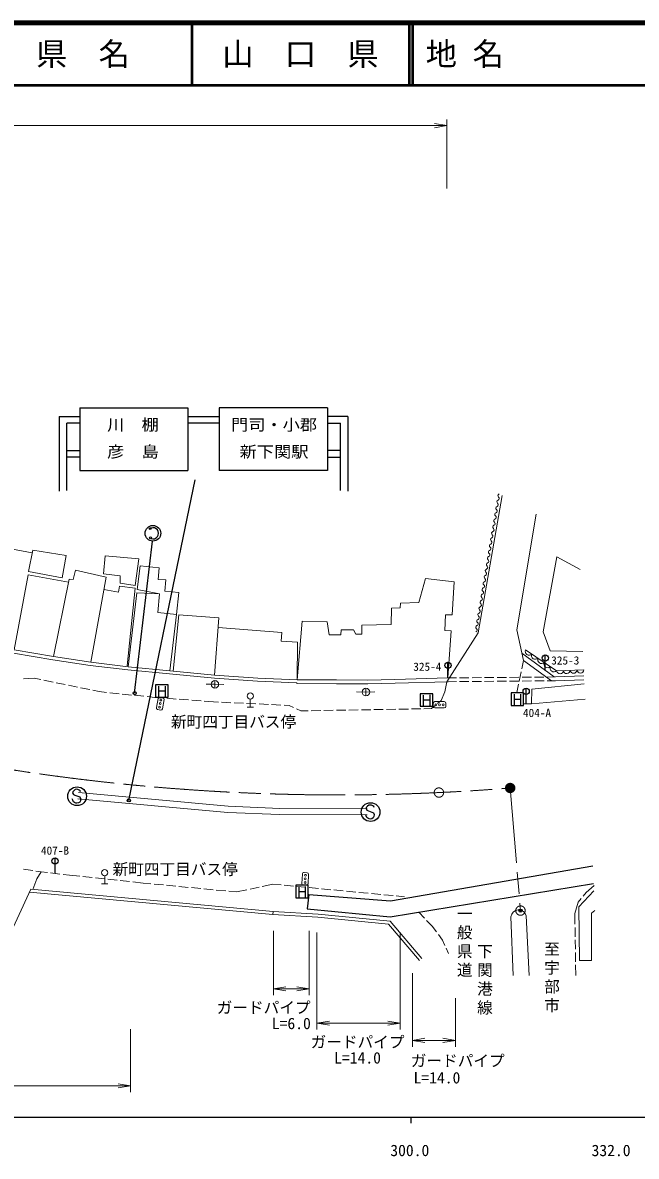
# Model space of a CAD drawing. Units: millimetres at full size, sheet at 1:1000; details may follow other scales. Extents: x 40000 to 680000, y 20000 to 380000.
# Drawn here: x 306000 to 404031, y 198715 to 380000 of the extents above; entities that cross this region are included whole.
import ezdxf
from ezdxf.enums import TextEntityAlignment as Align

# ---------------------------------------------------------------- set-up
doc = ezdxf.new("R2010")
doc.units = ezdxf.units.MM
doc.header["$LTSCALE"] = 1000
doc.header["$PDMODE"] = 32
doc.header["$PDSIZE"] = 500
doc.linetypes.add('CHAIN', pattern=[18.5, 12, -1.5, 3.5, -1.5])
for name, color, linetype, lineweight in [('M-BMK', 2, 'CHAIN', 13), ('M-STR-HTXT', 7, 'Continuous', 13), ('M-STR-STRC', 7, 'Continuous', 25), ('M-STR-STRD', 7, 'Continuous', 25), ('M-TTL', 2, 'Continuous', 140), ('M-TTL-BAND', 7, 'Continuous', 25), ('M-TTL-LINE', 7, 'Continuous', 50), ('M-WORK', 1, 'Continuous', 13)]:
    doc.layers.add(name, color=color, linetype=linetype, lineweight=lineweight)
for name, color, linetype in [('M-BMK-HTXT', 7, 'Continuous'), ('M-OTRS', 6, 'Continuous'), ('M-TTL-TXT', 7, 'Continuous')]:
    doc.layers.add(name, color=color, linetype=linetype)
doc.styles.add('ＭＳ ゴシック', font='')
doc.styles.get('ＭＳ ゴシック').set_extended_font_data('MS Gothic')

# ---------------------------------------------------------------- blocks, each defined once
blk = doc.blocks.new('open_arrow')
at = {"color": 0, "linetype": 'Continuous', "lineweight": -2}
blk.add_lwpolyline([(7.5, 1.25), (0, 0), (7.5, -1.25)], dxfattribs=at)

msp = doc.modelspace()

# ---------------------------------------------------------------- linework, layer by layer
at = {"layer": 'M-BMK'}
msp.add_line((383882, 257615), (385526, 238015), dxfattribs=at)
for centre, radius in [((372492, 256885), 750), ((383882, 257615), 750), ((383882, 257615), 650), ((383882, 257615), 550), ((383882, 257615), 450), ((383882, 257615), 350), ((383882, 257615), 250), ((383882, 257615), 150), ((383882, 257615), 50), ((385526, 238015), 750)]:
    msp.add_circle(centre, radius, dxfattribs=at)
msp.add_arc((356440, 596506), 340000, 258.80993, 274.62951, dxfattribs=at)
at = {"layer": 'M-OTRS'}
msp.add_point((385526, 238015), dxfattribs=at)
at = {"layer": 'M-STR-HTXT'}
for p, q in [((373768, 353500), (373768, 364536)), ((167214, 363536), (373768, 363536)), ((346044, 234755), (346044, 224500)), ((351786, 234755), (351786, 224500)), ((353000, 234500), (353000, 219000)), ((366326, 234500), (366326, 219000)), ((368270, 228000), (368270, 216250)), ((346044, 225500), (351786, 225500)), ((375122, 224000), (375122, 216250)), ((353000, 220000), (366326, 220000)), ((323244, 219065), (323244, 209000)), ((368270, 217250), (375122, 217250)), ((75043, 210000), (323244, 210000))]:
    msp.add_line(p, q, dxfattribs=at)
at = {"layer": 'M-STR-STRC'}
for p, q in [((315111, 318402), (315111, 308402)), ((315111, 318402), (332407, 318402)), ((332407, 318402), (332407, 308402)), ((354705, 318402), (337410, 318402)), ((337410, 318402), (337410, 308402)), ((354705, 318402), (354705, 308402)), ((311847, 317048), (313070, 317048)), ((311847, 317048), (311847, 310520)), ((313070, 317048), (315111, 317048)), ((313070, 305204), (313070, 315960)), ((315111, 315960), (313070, 315960)), ((332407, 317048), (337410, 317048)), ((337410, 315960), (332407, 315960)), ((356747, 317048), (354705, 317048)), ((354705, 315960), (356747, 315960)), ((357969, 317048), (356747, 317048)), ((356747, 305204), (356747, 315960)), ((357969, 317048), (357969, 310520)), ((311847, 310520), (311847, 305080)), ((313070, 311608), (315111, 311608)), ((315111, 310520), (313070, 310520)), ((356747, 311608), (354705, 311608)), ((354705, 310520), (356747, 310520)), ((357969, 310520), (357969, 305080)), ((315111, 308402), (332407, 308402)), ((354705, 308402), (337410, 308402)), ((322960, 255638), (333531, 306904)), ((323879, 272772), (326753, 297093)), ((373940, 275214), (373940, 277714)), ((389487, 276421), (389487, 278921)), ((329234, 274130), (327234, 274130)), ((327234, 274130), (327234, 272130)), ((327774, 272215), (327774, 273914)), ((328766, 273925), (328766, 272220)), ((329234, 272130), (329234, 274130)), ((327234, 272130), (329234, 272130)), ((327774, 273130), (328766, 273130)), ((371513, 272698), (369513, 272698)), ((369513, 272698), (369513, 270698)), ((370053, 270783), (370053, 272482)), ((371044, 272493), (371044, 270788)), ((371513, 270698), (371513, 272698)), ((386023, 272813), (384023, 272813)), ((384023, 272813), (384023, 270813)), ((384563, 270898), (384563, 272598)), ((385555, 272609), (385555, 270904)), ((386023, 270813), (386023, 272813)), ((386437, 271060), (386437, 273560)), ((369513, 270698), (371513, 270698)), ((370053, 271698), (371044, 271698)), ((384023, 270813), (386023, 270813)), ((384563, 271813), (385555, 271813)), ((313987, 255691), (313929, 255856)), ((314006, 257024), (313982, 256854)), ((313982, 256854), (314111, 256580)), ((314114, 255425), (313987, 255691)), ((314199, 257232), (314006, 257024)), ((314111, 256580), (314338, 256470)), ((314395, 257372), (314199, 257232)), ((314338, 256470), (315136, 256189)), ((314644, 257422), (314395, 257372)), ((314818, 257398), (314644, 257422)), ((315034, 257290), (314818, 257398)), ((315199, 257178), (315034, 257290)), ((315136, 256189), (315257, 255930)), ((315251, 257011), (315199, 257178)), ((315257, 255930), (315213, 255589)), ((314269, 255315), (314114, 255425)), ((314488, 255203), (314269, 255315)), ((314668, 255177), (314488, 255203)), ((314920, 255221), (314668, 255177)), ((315107, 255365), (314920, 255221)), ((315213, 255589), (315107, 255365)), ((360891, 254497), (360867, 254326)), ((360867, 254326), (360996, 254053)), ((361083, 254705), (360891, 254497)), ((360996, 254053), (361222, 253943)), ((361280, 254844), (361083, 254705)), ((361222, 253943), (362021, 253661)), ((361529, 254895), (361280, 254844)), ((361702, 254870), (361529, 254895)), ((361919, 254762), (361702, 254870)), ((362084, 254650), (361919, 254762)), ((362135, 254483), (362084, 254650)), ((360872, 253164), (360813, 253329)), ((360998, 252898), (360872, 253164)), ((361153, 252787), (360998, 252898)), ((361372, 252675), (361153, 252787)), ((361553, 252650), (361372, 252675)), ((361804, 252693), (361553, 252650)), ((361991, 252838), (361804, 252693)), ((362097, 253061), (361991, 252838)), ((362021, 253661), (362141, 253402)), ((362141, 253402), (362097, 253061)), ((311166, 243947), (311166, 246447)), ((351622, 242060), (349622, 242060)), ((349622, 242060), (349622, 240060)), ((350162, 240145), (350162, 241845)), ((351153, 241856), (351153, 240151)), ((351622, 240060), (351622, 242060)), ((349622, 240060), (351622, 240060)), ((350162, 241060), (351153, 241060))]:
    msp.add_line(p, q, dxfattribs=at)
for centre, radius in [((326803, 298342), 1250), ((326380, 299089), 150), ((326415, 297608), 150), ((373940, 277214), 500), ((389487, 278421), 500), ((323879, 272772), 250), ((386437, 273060), 500), ((314693, 256295), 1500), ((322960, 255638), 250), ((361578, 253768), 1500), ((311166, 245947), 500)]:
    msp.add_circle(centre, radius, dxfattribs=at)
msp.add_arc((326803, 298342), 900, 251.00396, 110.12434, dxfattribs=at)
at = {"layer": 'M-STR-STRD'}
for p, q in [((364736, 239563), (397096, 245184)), ((364711, 236997), (397212, 242345)), ((351701, 240584), (351470, 238293)), ((351701, 240584), (364736, 239563)), ((351470, 238293), (364711, 236997))]:
    msp.add_line(p, q, dxfattribs=at)
at = {"layer": 'M-TTL'}
msp.add_line((680000, 380000), (40000, 380000), dxfattribs=at)
at = {"layer": 'M-TTL-BAND'}
for p, q in [((40000, 205000), (579000, 205000)), ((368000, 205000), (368000, 204000))]:
    msp.add_line(p, q, dxfattribs=at)
at = {"layer": 'M-TTL-LINE'}
for p, q in [((333000, 380000), (333000, 370000)), ((367750, 380000), (367750, 370000)), ((368250, 380000), (368250, 370000)), ((40000, 370000), (680000, 370000))]:
    msp.add_line(p, q, dxfattribs=at)
at = {"layer": 'M-WORK'}
for p, q in [((378758, 282444), (382575, 304370)), ((388057, 301384), (384924, 282933)), ((301466, 296333), (307524, 295209)), ((306953, 292241), (307606, 295635)), ((307606, 295635), (312957, 294786)), ((312957, 294786), (312326, 291197)), ((319150, 294746), (318889, 291860)), ((324530, 294253), (319150, 294746)), ((323964, 289975), (324530, 294253)), ((391324, 294603), (389130, 282563)), ((395044, 292580), (391324, 294603)), ((312326, 291197), (306953, 292241)), ((314090, 290937), (314424, 292447)), ((314424, 292447), (319336, 291314)), ((324282, 289334), (324794, 293117)), ((324794, 293117), (327782, 292827)), ((327782, 292827), (327622, 290970)), ((304638, 279688), (306894, 291719)), ((306894, 291719), (313315, 290547)), ((310899, 278622), (313414, 291033)), ((313414, 291033), (314090, 290937)), ((316866, 277716), (319336, 291314)), ((318889, 291860), (321557, 291556)), ((321557, 291556), (321571, 290352)), ((321571, 290352), (323964, 289975)), ((327622, 290970), (328855, 290883)), ((328855, 290883), (328695, 289100)), ((369262, 287282), (370349, 291132)), ((370349, 291132), (374917, 290567)), ((374917, 290567), (374613, 285303)), ((318977, 289340), (321327, 288934)), ((321327, 288934), (321472, 289905)), ((321472, 289905), (323995, 289557)), ((323995, 289557), (322672, 277177)), ((322860, 276997), (324244, 288848)), ((324244, 288848), (327840, 288645)), ((327840, 288645), (324282, 289334)), ((327840, 288645), (327608, 285658)), ((328695, 289100), (330957, 288853)), ((330957, 288853), (330570, 285346)), ((366325, 286412), (366347, 287195)), ((366347, 287195), (369262, 287282)), ((327608, 285658), (330570, 285346)), ((330570, 285346), (329494, 276357)), ((330059, 276303), (330925, 285288)), ((330925, 285288), (337342, 284809)), ((337342, 284809), (336660, 275665)), ((364846, 283758), (364933, 286390)), ((364933, 286390), (366325, 286412)), ((373525, 285303), (373416, 282801)), ((374613, 285303), (373525, 285303)), ((337230, 283299), (347392, 282482)), ((349843, 274935), (350631, 284313)), ((350631, 284313), (354633, 284172)), ((354633, 284172), (354960, 282105)), ((356852, 282083), (356874, 282932)), ((356874, 282932), (358853, 282932)), ((358853, 282932), (359201, 282192)), ((360202, 283628), (364846, 283758)), ((360202, 282192), (360202, 283628)), ((384924, 282933), (386034, 277990)), ((347392, 282482), (347294, 281090)), ((347294, 281090), (349926, 280916)), ((354960, 282105), (356852, 282083)), ((359201, 282192), (360202, 282192)), ((373416, 282801), (374439, 282758)), ((373768, 274609), (378758, 282444)), ((374439, 282758), (373940, 275214)), ((389130, 282563), (390272, 279529)), ((304549, 279195), (310819, 278128)), ((304638, 279688), (310899, 278622)), ((349926, 280916), (349843, 274935)), ((386342, 279716), (391302, 276356)), ((390272, 279529), (395493, 279464)), ((310819, 278128), (316799, 277221)), ((310899, 278622), (316866, 277716)), ((316866, 277716), (322860, 276997)), ((386034, 277990), (385750, 276671)), ((385769, 279169), (390906, 275372)), ((386034, 277990), (390471, 274768)), ((316799, 277221), (322806, 276500)), ((322806, 276500), (329446, 275860)), ((322860, 276997), (329494, 276357)), ((329446, 275860), (336619, 275166)), ((329494, 276357), (336660, 275665)), ((336660, 275665), (343560, 275185)), ((385644, 276182), (385328, 274716)), ((391302, 276356), (395641, 276519)), ((306125, 275094), (307854, 275181)), ((307854, 275181), (308887, 274967)), ((309377, 274865), (310846, 274560)), ((311335, 274458), (312804, 274153)), ((313293, 274051), (314762, 273746)), ((335288, 274203), (336704, 274194)), ((336619, 275166), (343533, 274686)), ((336704, 274794), (336704, 273594)), ((336704, 274194), (338118, 274167)), ((343533, 274686), (349823, 274435)), ((343560, 275185), (349843, 274935)), ((349823, 274435), (349819, 274335)), ((349819, 274335), (356153, 274295)), ((349843, 274935), (356157, 274895)), ((356153, 274295), (361118, 274255)), ((356157, 274895), (361112, 274855)), ((361112, 274855), (365468, 274975)), ((361118, 274255), (365485, 274375)), ((365468, 274975), (373940, 275214)), ((365485, 274375), (373951, 274614)), ((373430, 272983), (373768, 274609)), ((373940, 275214), (375282, 275227)), ((373951, 274614), (375294, 274627)), ((375782, 275231), (377282, 275245)), ((375794, 274632), (377294, 274645)), ((377782, 275250), (379282, 275264)), ((377794, 274650), (379294, 274664)), ((379782, 275269), (381281, 275283)), ((379794, 274669), (381294, 274683)), ((381781, 275287), (383281, 275301)), ((381794, 274687), (383294, 274701)), ((383781, 275306), (385281, 275320)), ((383794, 274706), (385294, 274720)), ((385223, 274227), (384939, 272908)), ((385781, 275324), (387281, 275338)), ((385794, 274725), (387294, 274739)), ((395704, 274260), (387357, 273443)), ((387781, 275343), (389281, 275357)), ((387794, 274743), (389293, 274757)), ((389781, 275362), (391123, 275374)), ((389793, 274762), (391136, 274774)), ((391123, 275374), (395639, 275534)), ((391136, 274774), (395660, 274934)), ((315252, 273645), (316720, 273340)), ((317210, 273238), (318244, 273023)), ((318244, 273023), (319407, 272902)), ((319904, 272850), (321396, 272694)), ((321893, 272642), (323385, 272486)), ((323883, 272434), (325374, 272278)), ((325872, 272226), (327035, 272104)), ((327035, 272104), (328510, 271992)), ((327626, 271941), (327353, 270466)), ((328410, 272050), (327918, 272141)), ((329008, 271954), (330504, 271840)), ((359331, 272998), (360841, 272962)), ((360841, 273562), (360841, 272362)), ((360841, 272962), (362256, 272974)), ((372870, 271585), (373430, 272983)), ((387357, 273443), (387286, 271080)), ((327553, 270175), (328044, 270083)), ((328336, 270284), (328610, 271758)), ((331003, 271802), (332498, 271688)), ((332997, 271650), (334492, 271535)), ((334991, 271497), (336466, 271385)), ((336466, 271385), (337276, 271348)), ((337775, 271324), (339273, 271255)), ((339773, 271232), (341271, 271163)), ((341771, 271140), (343269, 271071)), ((341856, 270525), (342856, 270525)), ((342356, 270525), (342356, 271818)), ((343769, 271048), (345267, 270978)), ((345766, 270955), (347265, 270886)), ((347764, 270863), (348574, 270826)), ((348574, 270826), (349268, 270494)), ((349719, 270278), (350412, 269946)), ((360112, 270113), (361612, 270139)), ((362112, 270148), (363612, 270174)), ((364112, 270182), (365611, 270208)), ((366111, 270217), (367611, 270242)), ((368111, 270251), (369611, 270277)), ((370111, 270285), (371312, 270306)), ((371312, 270306), (371898, 270787)), ((371599, 271171), (371599, 270671)), ((373349, 271421), (371849, 271421)), ((371849, 270421), (373349, 270421)), ((372284, 271104), (372870, 271585)), ((373599, 270671), (373599, 271171)), ((387286, 271080), (386018, 271049)), ((387286, 271080), (395846, 271826)), ((350412, 269946), (351613, 269967)), ((352113, 269976), (353613, 270001)), ((354113, 270010), (355613, 270036)), ((356113, 270044), (357613, 270070)), ((358113, 270079), (359612, 270105)), ((314833, 255888), (338786, 253722)), ((314923, 256884), (338853, 254720)), ((338853, 254720), (347065, 254360)), ((347065, 254360), (361031, 254300)), ((338786, 253722), (347041, 253360)), ((347041, 253360), (361027, 253300)), ((306120, 244635), (307603, 244415)), ((308267, 243084), (307620, 241406)), ((308098, 244342), (308948, 244215)), ((308948, 244215), (308267, 243084)), ((308948, 244215), (309972, 244092)), ((310468, 244032), (311957, 243852)), ((312454, 243792), (313477, 243668)), ((313477, 243668), (315133, 243491)), ((315630, 243438), (317121, 243279)), ((317619, 243226), (319110, 243066)), ((319109, 242275), (319109, 243568)), ((319607, 243013), (321099, 242854)), ((350687, 243860), (350601, 242363)), ((351451, 244067), (350951, 244095)), ((351599, 242305), (351686, 243803)), ((307294, 241436), (302937, 231938)), ((346021, 237869), (307294, 241436)), ((318609, 242275), (319609, 242275)), ((321596, 242801), (323087, 242642)), ((323585, 242589), (325240, 242412)), ((325240, 242412), (326482, 242294)), ((326979, 242246), (328473, 242104)), ((328970, 242057), (330464, 241915)), ((330961, 241868), (332455, 241726)), ((332952, 241678), (334446, 241536)), ((334943, 241489), (336437, 241347)), ((336934, 241300), (338428, 241158)), ((338926, 241110), (340167, 240992)), ((340167, 240992), (341833, 241353)), ((342322, 241459), (343788, 241777)), ((344277, 241882), (345942, 242243)), ((345942, 242243), (347270, 242116)), ((347768, 242068), (349261, 241925)), ((349758, 241877), (351252, 241734)), ((350836, 242099), (351335, 242070)), ((351749, 241687), (353242, 241544)), ((353740, 241496), (355233, 241353)), ((355731, 241305), (357224, 241162)), ((357722, 241114), (359215, 240971)), ((397252, 241155), (394837, 238633)), ((397298, 242027), (396001, 240908)), ((345975, 237371), (307073, 240954)), ((359713, 240923), (361206, 240780)), ((361704, 240733), (363197, 240590)), ((363695, 240542), (365188, 240399)), ((365685, 240351), (367013, 240224)), ((394723, 239362), (394208, 237533)), ((395203, 239942), (394723, 239362)), ((396001, 240908), (395521, 240328)), ((346021, 237869), (345975, 237371)), ((353183, 237445), (346004, 237870)), ((369288, 237750), (370193, 236806)), ((394208, 237533), (394234, 235821)), ((394837, 238633), (394973, 230019)), ((396864, 230046), (396891, 237585)), ((396891, 237585), (397424, 238038)), ((353144, 236947), (345975, 237371)), ((364462, 235837), (353144, 236947)), ((364712, 236314), (353183, 237445)), ((369408, 230020), (364462, 235837)), ((369789, 230344), (364712, 236314)), ((370539, 236445), (371443, 235502)), ((384357, 227658), (384001, 237009)), ((386452, 237151), (386936, 227654)), ((371443, 235502), (372110, 234604)), ((372408, 234202), (373074, 233305)), ((394242, 235321), (394266, 233821)), ((373074, 233305), (373443, 232447)), ((394274, 233321), (394297, 231821)), ((373641, 231987), (374010, 231130)), ((394305, 231321), (394328, 229822)), ((394336, 229322), (394363, 227609)), ((394973, 230019), (396864, 230046))]:
    msp.add_line(p, q, dxfattribs=at)
for centre, radius in [((336704, 274194), 600), ((342356, 272318), 500), ((360841, 272962), 600), ((327876, 270547), 150), ((327981, 271112), 150), ((328086, 271678), 150), ((372024, 270921), 150), ((372599, 270921), 150), ((373174, 270921), 150), ((319109, 244068), 500), ((351143, 243083), 150), ((351177, 243657), 150), ((351110, 242509), 150)]:
    msp.add_circle(centre, radius, dxfattribs=at)
for centre, radius, start, end in [((382218, 304366), 290, 109.36083, 231.5394), ((382050, 303364), 290, 109.36083, 231.5394), ((381689, 302909), 290, 289.36083, 51.5394), ((381857, 303912), 290, 289.36083, 51.5394), ((381712, 301358), 290, 109.36083, 231.5394), ((381351, 300904), 290, 289.36083, 51.5394), ((381881, 302361), 290, 109.36083, 231.5394), ((381520, 301906), 290, 289.36083, 51.5394), ((381375, 299353), 290, 109.36083, 231.5394), ((381014, 298898), 290, 289.36083, 51.5394), ((381544, 300356), 290, 109.36083, 231.5394), ((381183, 299901), 290, 289.36083, 51.5394), ((381038, 297348), 290, 109.36083, 231.5394), ((381206, 298350), 290, 109.36083, 231.5394), ((380845, 297896), 290, 289.36083, 51.5394), ((380700, 295342), 290, 109.36083, 231.5394), ((380869, 296345), 290, 109.36083, 231.5394), ((380508, 295890), 290, 289.36083, 51.5394), ((380676, 296893), 290, 289.36083, 51.5394), ((380532, 294340), 290, 109.36083, 231.5394), ((380170, 293885), 290, 289.36083, 51.5394), ((380339, 294887), 290, 289.36083, 51.5394), ((380194, 292334), 290, 109.36083, 231.5394), ((379833, 291879), 290, 289.36083, 51.5394), ((380363, 293337), 290, 109.36083, 231.5394), ((380002, 292882), 290, 289.36083, 51.5394), ((379857, 290329), 290, 109.36083, 231.5394), ((379496, 289874), 290, 289.36083, 51.5394), ((380026, 291331), 290, 109.36083, 231.5394), ((379664, 290877), 290, 289.36083, 51.5394), ((379519, 288323), 290, 109.36083, 231.5394), ((379688, 289326), 290, 109.36083, 231.5394), ((379327, 288871), 290, 289.36083, 51.5394), ((379182, 286318), 290, 109.36083, 231.5394), ((379351, 287321), 290, 109.36083, 231.5394), ((378990, 286866), 290, 289.36083, 51.5394), ((379158, 287869), 290, 289.36083, 51.5394), ((379013, 285315), 290, 109.36083, 231.5394), ((378652, 284860), 290, 289.36083, 51.5394), ((378821, 285863), 290, 289.36083, 51.5394), ((378676, 283310), 290, 109.36083, 231.5394), ((378315, 282855), 290, 289.36083, 51.5394), ((378845, 284313), 290, 109.36083, 231.5394), ((378483, 283858), 290, 289.36083, 51.5394), ((386899, 279471), 609, 156.18032, 315.57407), ((387891, 278798), 609, 156.18032, 315.57407), ((388883, 278126), 609, 156.18032, 315.57407), ((389875, 277454), 609, 156.18032, 315.57407), ((390867, 276782), 609, 156.18032, 315.57407), ((391843, 276421), 545, 186.85624, 357.44969), ((392928, 276462), 545, 186.85624, 357.44969), ((394012, 276502), 545, 186.85624, 357.44969), ((395097, 276543), 545, 186.85624, 357.44969), ((327872, 271895), 250, 79.48396, 169.48396), ((328364, 271804), 250, 349.48396, 79.48396), ((327599, 270421), 250, 169.48396, 259.48396), ((328090, 270329), 250, 259.48396, 349.48396), ((371849, 271171), 250, 90, 180), ((371849, 270671), 250, 180, 270), ((373349, 271171), 250, 0, 90), ((373349, 270671), 250, 270, 0), ((350937, 243846), 250, 86.70033, 176.70033), ((351436, 243817), 250, 356.70033, 86.70033), ((350851, 242348), 250, 176.70033, 266.70033), ((351350, 242320), 250, 266.70033, 356.70033), ((385239, 236868), 1246, 13.13877, 173.49679)]:
    msp.add_arc(centre, radius, start, end, dxfattribs=at)

# ---------------------------------------------------------------- block references
at = {"layer": 'M-STR-HTXT', "xscale": 267, "yscale": 267, "rotation": 180}
for p in [(373768, 363536), (351786, 225500), (366326, 220000), (375122, 217250), (323244, 210000)]:
    msp.add_blockref('open_arrow', p, dxfattribs=at)
at = {"layer": 'M-STR-HTXT', "xscale": 267, "yscale": 267}
for p in [(346044, 225500), (353000, 220000), (368270, 217250)]:
    msp.add_blockref('open_arrow', p, dxfattribs=at)

# ---------------------------------------------------------------- texts
at = {"layer": 'M-BMK-HTXT', "style": 'ＭＳ ゴシック'}
for s, p in [('新町四丁目バス停', (339684, 268198)), ('新町四丁目バス停', (330361, 244632)), ('一', (376616, 237514)), ('般', (376616, 234514)), ('県', (376616, 231514)), ('下', (379850, 231494)), ('至', (390569, 231861)), ('道', (376616, 228514)), ('関', (379850, 228494)), ('宇', (390569, 228861)), ('港', (379850, 225494)), ('部', (390569, 225861)), ('線', (379850, 222494)), ('市', (390569, 222861))]:
    msp.add_text(s, height=1833, dxfattribs=at).set_placement(p, align=Align.MIDDLE_CENTER)
at = {"layer": 'M-STR-HTXT', "style": 'ＭＳ ゴシック'}
for p in [(344500, 222500), (359500, 217000), (375500, 214000)]:
    msp.add_text('ガードパイプ', height=1833, dxfattribs=at).set_placement(p, align=Align.MIDDLE_CENTER)
for s, p in [('L=6.0', (348915, 218500)), ('L=14.0', (359500, 213000)), ('L=14.0', (372183, 209817))]:
    msp.add_text(s, height=1833, dxfattribs=at).set_placement(p, align=Align.BOTTOM_CENTER)
at = {"layer": 'M-STR-STRC', "style": 'ＭＳ ゴシック', "width": 1.1}
for s, p in [('川\u3000棚', (323620, 314227)), ('門司・小郡', (346158, 314227)), ('彦\u3000島', (323620, 309920)), ('新下関駅', (346158, 309920))]:
    msp.add_text(s, height=1833, dxfattribs=at).set_placement(p, align=Align.BOTTOM_CENTER)
at = {"layer": 'M-STR-STRC', "style": 'ＭＳ ゴシック'}
for s, p in [('325-4', (370646, 277012)), ('325-3', (392681, 278015)), ('404-A', (388166, 269627)), ('407-B', (311160, 247613))]:
    msp.add_text(s, height=1320, dxfattribs=at).set_placement(p, align=Align.MIDDLE_CENTER)
at = {"layer": 'M-TTL-BAND', "style": 'ＭＳ ゴシック'}
for s, p in [('300.0', (367844, 198195)), ('332.0', (400000, 198195))]:
    msp.add_text(s, height=1833, dxfattribs=at).set_placement(p, align=Align.BOTTOM_CENTER)
at = {"layer": 'M-TTL-TXT', "style": 'ＭＳ ゴシック'}
for s, p in [('県\u3000名', (315625, 375000)), ('山\u3000口\u3000県', (350375, 375000))]:
    msp.add_text(s, height=3666, dxfattribs=at).set_placement(p, align=Align.MIDDLE_CENTER)
msp.add_text('地 名', height=3666, dxfattribs=at).set_placement((370380, 375000), align=Align.MIDDLE_LEFT)

doc.saveas('drawing.dxf')
